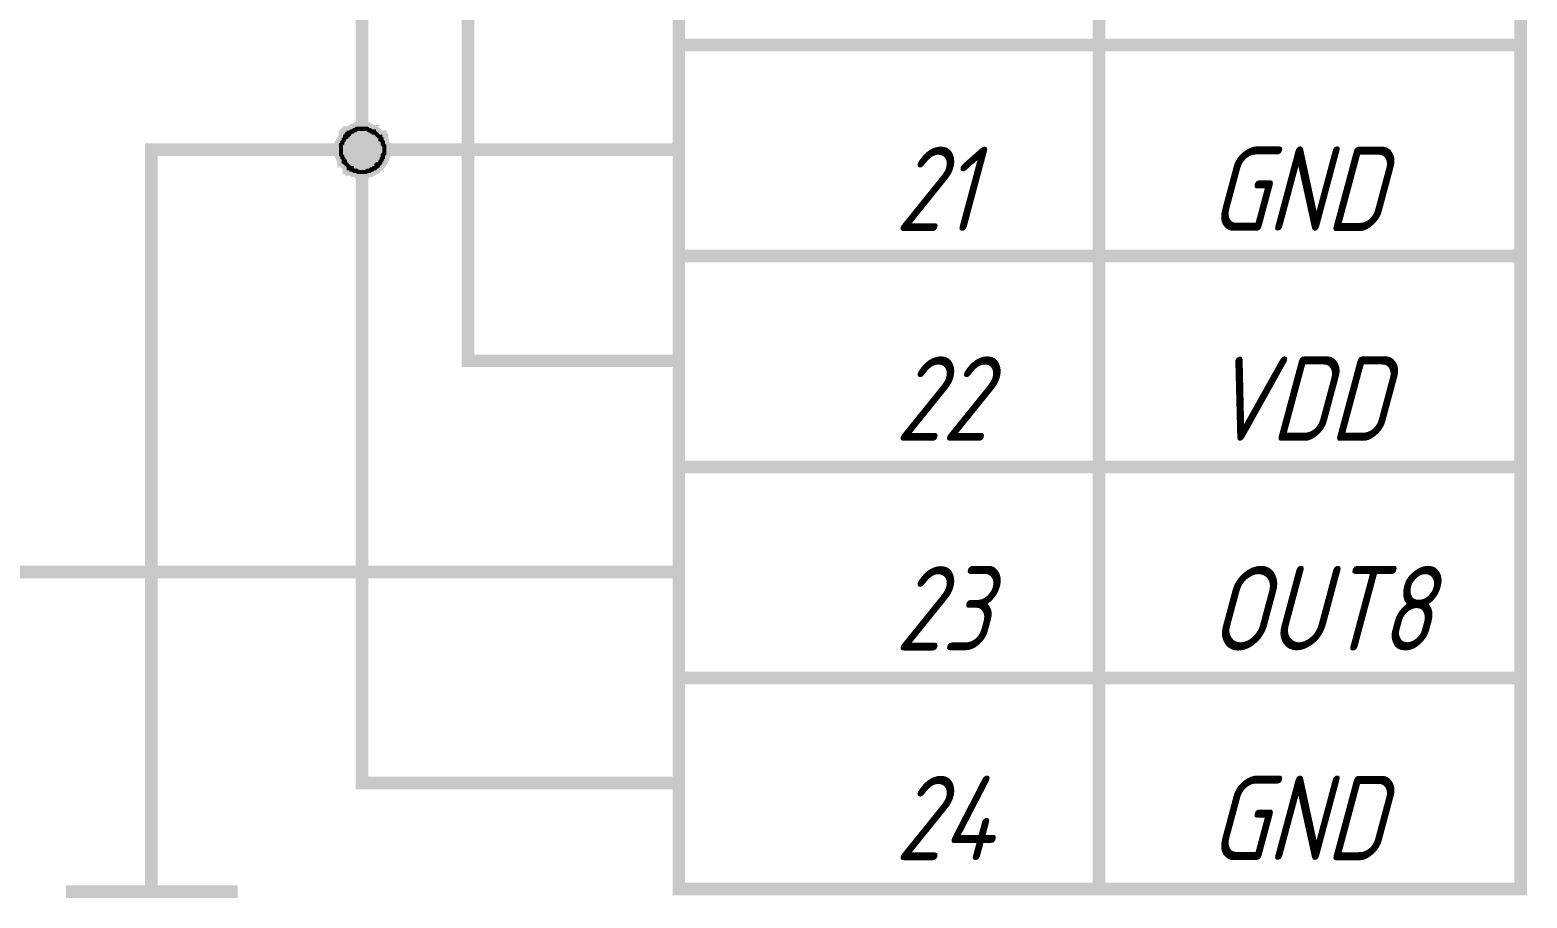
# Paper-space layout 'Layout1' of a CAD drawing. Extents: x -1 to 840, y -1 to 593.
# Drawn here: x 690.31 to 725.82, y 203.26 to 223.84 of the extents above; entities that cross this region are included whole.
import ezdxf

# ---------------------------------------------------------------- set-up
doc = ezdxf.new("R2010")
doc.units = 0
doc.header["$MEASUREMENT"] = 0
doc.layers.add('Sheet', color=255, linetype='CONTINUOUS')
doc.styles.add('GOST type A0', font='', dxfattribs={"oblique": 15, "height": 3.5})
doc.styles.get('GOST type A0').set_extended_font_data('GOST type A')

psp = doc.layouts.get("Layout1")

# ---------------------------------------------------------------- linework, layer by layer
at = {"layer": 'Sheet', "color": 7, "const_width": 0.3}
psp.add_lwpolyline([(705.698, 328.489), (725.667, 328.489), (725.667, 203.476), (705.698, 203.476), (705.698, 328.489)], close=True, dxfattribs=at)
at = {"layer": 'Sheet', "color": 7}
for points, const_width in [([(715.667, 328.489), (715.667, 203.476)], 0.3), ([(658.213, 250.977), (688.182, 250.977), (688.182, 210.994), (703.183, 210.994)], 0.3), ([(703.183, 236.003), (698.183, 236.003), (698.183, 220.998)], 0.3), ([(703.183, 215.996), (700.698, 215.996), (700.698, 231.001)], 0.3), ([(705.698, 223.483), (725.667, 223.483)], 0.3), ([(697.686, 220.998), (697.686, 221.029), (697.686, 221.06), (697.686, 221.06), (697.686, 221.091), (697.686, 221.122), (697.717, 221.153), (697.717, 221.184), (697.717, 221.184), (697.748, 221.215), (697.748, 221.246), (697.748, 221.246), (697.779, 221.277), (697.779, 221.308), (697.81, 221.308), (697.81, 221.34), (697.841, 221.34), (697.841, 221.371), (697.872, 221.371), (697.872, 221.402), (697.903, 221.402), (697.934, 221.433), (697.934, 221.433), (697.965, 221.433), (697.996, 221.464), (697.996, 221.464), (698.027, 221.464), (698.058, 221.495), (698.089, 221.495), (698.12, 221.495), (698.12, 221.495), (698.151, 221.495), (698.183, 221.495)], 0.3), ([(697.686, 220.998), (697.686, 221.029), (697.686, 221.06), (697.686, 221.06), (697.686, 221.091), (697.686, 221.122), (697.717, 221.153), (697.717, 221.184), (697.717, 221.184), (697.748, 221.215), (697.748, 221.246), (697.748, 221.246), (697.779, 221.277), (697.779, 221.308), (697.81, 221.308), (697.81, 221.34), (697.841, 221.34), (697.841, 221.371), (697.872, 221.371), (697.872, 221.402), (697.903, 221.402), (697.934, 221.433), (697.934, 221.433), (697.965, 221.433), (697.996, 221.464), (697.996, 221.464), (698.027, 221.464), (698.058, 221.495), (698.089, 221.495), (698.12, 221.495), (698.12, 221.495), (698.151, 221.495), (698.183, 221.495)], 0.3), ([(697.686, 220.998), (697.686, 221.029), (697.686, 221.06), (697.686, 221.06), (697.686, 221.091), (697.686, 221.122), (697.717, 221.153), (697.717, 221.184), (697.717, 221.184), (697.748, 221.215), (697.748, 221.246), (697.748, 221.246), (697.779, 221.277), (697.779, 221.308), (697.81, 221.308), (697.81, 221.34), (697.841, 221.34), (697.841, 221.371), (697.872, 221.371), (697.872, 221.402), (697.903, 221.402), (697.934, 221.433), (697.934, 221.433), (697.965, 221.433), (697.996, 221.464), (697.996, 221.464), (698.027, 221.464), (698.058, 221.495), (698.089, 221.495), (698.12, 221.495), (698.12, 221.495), (698.151, 221.495), (698.183, 221.495)], 0.3), ([(697.686, 220.998), (697.686, 221.029), (697.686, 221.06), (697.686, 221.06), (697.686, 221.091), (697.686, 221.122), (697.717, 221.153), (697.717, 221.184), (697.717, 221.184), (697.748, 221.215), (697.748, 221.246), (697.748, 221.246), (697.779, 221.277), (697.779, 221.308), (697.81, 221.308), (697.81, 221.34), (697.841, 221.34), (697.841, 221.371), (697.872, 221.371), (697.872, 221.402), (697.903, 221.402), (697.934, 221.433), (697.934, 221.433), (697.965, 221.433), (697.996, 221.464), (697.996, 221.464), (698.027, 221.464), (698.058, 221.495), (698.089, 221.495), (698.12, 221.495), (698.12, 221.495), (698.151, 221.495), (698.183, 221.495)], 0.3), ([(697.686, 220.998), (697.686, 221.029), (697.686, 221.06), (697.686, 221.06), (697.686, 221.091), (697.686, 221.122), (697.717, 221.153), (697.717, 221.184), (697.717, 221.184), (697.748, 221.215), (697.748, 221.246), (697.748, 221.246), (697.779, 221.277), (697.779, 221.308), (697.81, 221.308), (697.81, 221.34), (697.841, 221.34), (697.841, 221.371), (697.872, 221.371), (697.872, 221.402), (697.903, 221.402), (697.934, 221.433), (697.934, 221.433), (697.965, 221.433), (697.996, 221.464), (697.996, 221.464), (698.027, 221.464), (698.058, 221.495), (698.089, 221.495), (698.12, 221.495), (698.12, 221.495), (698.151, 221.495), (698.183, 221.495)], 0.3), ([(697.686, 220.998), (697.686, 221.029), (697.686, 221.06), (697.686, 221.06), (697.686, 221.091), (697.686, 221.122), (697.717, 221.153), (697.717, 221.184), (697.717, 221.184), (697.748, 221.215), (697.748, 221.246), (697.748, 221.246), (697.779, 221.277), (697.779, 221.308), (697.81, 221.308), (697.81, 221.34), (697.841, 221.34), (697.841, 221.371), (697.872, 221.371), (697.872, 221.402), (697.903, 221.402), (697.934, 221.433), (697.934, 221.433), (697.965, 221.433), (697.996, 221.464), (697.996, 221.464), (698.027, 221.464), (698.058, 221.495), (698.089, 221.495), (698.12, 221.495), (698.12, 221.495), (698.151, 221.495), (698.183, 221.495)], 0.3), ([(698.183, 221.495), (698.183, 221.495)], 0.3), ([(698.183, 221.495), (698.214, 221.495), (698.245, 221.495), (698.245, 221.495), (698.276, 221.495), (698.307, 221.495), (698.338, 221.464), (698.369, 221.464), (698.369, 221.464), (698.4, 221.433), (698.431, 221.433), (698.462, 221.433), (698.462, 221.402), (698.493, 221.402), (698.524, 221.371), (698.524, 221.371), (698.555, 221.34), (698.555, 221.34), (698.586, 221.308), (698.617, 221.308), (698.617, 221.277), (698.617, 221.246), (698.648, 221.246), (698.648, 221.215), (698.679, 221.184), (698.679, 221.184), (698.679, 221.153), (698.679, 221.122), (698.711, 221.091), (698.711, 221.06), (698.711, 221.06), (698.711, 221.029), (698.711, 220.998)], 0.3), ([(698.183, 221.495), (698.183, 221.495)], 0.3), ([(698.183, 221.495), (698.214, 221.495), (698.245, 221.495), (698.245, 221.495), (698.276, 221.495), (698.307, 221.495), (698.338, 221.464), (698.369, 221.464), (698.369, 221.464), (698.4, 221.433), (698.431, 221.433), (698.462, 221.433), (698.462, 221.402), (698.493, 221.402), (698.524, 221.371), (698.524, 221.371), (698.555, 221.34), (698.555, 221.34), (698.586, 221.308), (698.617, 221.308), (698.617, 221.277), (698.617, 221.246), (698.648, 221.246), (698.648, 221.215), (698.679, 221.184), (698.679, 221.184), (698.679, 221.153), (698.679, 221.122), (698.711, 221.091), (698.711, 221.06), (698.711, 221.06), (698.711, 221.029), (698.711, 220.998)], 0.3), ([(698.183, 221.495), (698.183, 221.495)], 0.3), ([(698.183, 221.495), (698.214, 221.495), (698.245, 221.495), (698.245, 221.495), (698.276, 221.495), (698.307, 221.495), (698.338, 221.464), (698.369, 221.464), (698.369, 221.464), (698.4, 221.433), (698.431, 221.433), (698.462, 221.433), (698.462, 221.402), (698.493, 221.402), (698.524, 221.371), (698.524, 221.371), (698.555, 221.34), (698.555, 221.34), (698.586, 221.308), (698.617, 221.308), (698.617, 221.277), (698.617, 221.246), (698.648, 221.246), (698.648, 221.215), (698.679, 221.184), (698.679, 221.184), (698.679, 221.153), (698.679, 221.122), (698.711, 221.091), (698.711, 221.06), (698.711, 221.06), (698.711, 221.029), (698.711, 220.998)], 0.3), ([(698.183, 221.495), (698.183, 221.495)], 0.3), ([(698.183, 221.495), (698.214, 221.495), (698.245, 221.495), (698.245, 221.495), (698.276, 221.495), (698.307, 221.495), (698.338, 221.464), (698.369, 221.464), (698.369, 221.464), (698.4, 221.433), (698.431, 221.433), (698.462, 221.433), (698.462, 221.402), (698.493, 221.402), (698.524, 221.371), (698.524, 221.371), (698.555, 221.34), (698.555, 221.34), (698.586, 221.308), (698.617, 221.308), (698.617, 221.277), (698.617, 221.246), (698.648, 221.246), (698.648, 221.215), (698.679, 221.184), (698.679, 221.184), (698.679, 221.153), (698.679, 221.122), (698.711, 221.091), (698.711, 221.06), (698.711, 221.06), (698.711, 221.029), (698.711, 220.998)], 0.3), ([(698.183, 221.495), (698.183, 221.495)], 0.3), ([(698.183, 221.495), (698.214, 221.495), (698.245, 221.495), (698.245, 221.495), (698.276, 221.495), (698.307, 221.495), (698.338, 221.464), (698.369, 221.464), (698.369, 221.464), (698.4, 221.433), (698.431, 221.433), (698.462, 221.433), (698.462, 221.402), (698.493, 221.402), (698.524, 221.371), (698.524, 221.371), (698.555, 221.34), (698.555, 221.34), (698.586, 221.308), (698.617, 221.308), (698.617, 221.277), (698.617, 221.246), (698.648, 221.246), (698.648, 221.215), (698.679, 221.184), (698.679, 221.184), (698.679, 221.153), (698.679, 221.122), (698.711, 221.091), (698.711, 221.06), (698.711, 221.06), (698.711, 221.029), (698.711, 220.998)], 0.3), ([(698.183, 221.495), (698.183, 221.495)], 0.3), ([(698.183, 221.495), (698.214, 221.495), (698.245, 221.495), (698.245, 221.495), (698.276, 221.495), (698.307, 221.495), (698.338, 221.464), (698.369, 221.464), (698.369, 221.464), (698.4, 221.433), (698.431, 221.433), (698.462, 221.433), (698.462, 221.402), (698.493, 221.402), (698.524, 221.371), (698.524, 221.371), (698.555, 221.34), (698.555, 221.34), (698.586, 221.308), (698.617, 221.308), (698.617, 221.277), (698.617, 221.246), (698.648, 221.246), (698.648, 221.215), (698.679, 221.184), (698.679, 221.184), (698.679, 221.153), (698.679, 221.122), (698.711, 221.091), (698.711, 221.06), (698.711, 221.06), (698.711, 221.029), (698.711, 220.998)], 0.3), ([(697.686, 220.998), (697.686, 221.029), (697.686, 221.06), (697.686, 221.06), (697.686, 221.091), (697.686, 221.122), (697.717, 221.153), (697.717, 221.184), (697.717, 221.184), (697.748, 221.215), (697.748, 221.246), (697.748, 221.246), (697.779, 221.277), (697.779, 221.308), (697.81, 221.308), (697.81, 221.34), (697.841, 221.34), (697.841, 221.371), (697.872, 221.371), (697.872, 221.402), (697.903, 221.402), (697.934, 221.433), (697.934, 221.433), (697.965, 221.433), (697.996, 221.464), (697.996, 221.464), (698.027, 221.464), (698.058, 221.495), (698.089, 221.495), (698.12, 221.495), (698.12, 221.495), (698.151, 221.495), (698.183, 221.495)], 0.0991), ([(697.686, 220.998), (697.686, 221.029), (697.686, 221.06), (697.686, 221.06), (697.686, 221.091), (697.686, 221.122), (697.717, 221.153), (697.717, 221.184), (697.717, 221.184), (697.748, 221.215), (697.748, 221.246), (697.748, 221.246), (697.779, 221.277), (697.779, 221.308), (697.81, 221.308), (697.81, 221.34), (697.841, 221.34), (697.841, 221.371), (697.872, 221.371), (697.872, 221.402), (697.903, 221.402), (697.934, 221.433), (697.934, 221.433), (697.965, 221.433), (697.996, 221.464), (697.996, 221.464), (698.027, 221.464), (698.058, 221.495), (698.089, 221.495), (698.12, 221.495), (698.12, 221.495), (698.151, 221.495), (698.183, 221.495)], 0.0991), ([(697.686, 220.998), (697.686, 221.029), (697.686, 221.06), (697.686, 221.06), (697.686, 221.091), (697.686, 221.122), (697.717, 221.153), (697.717, 221.184), (697.717, 221.184), (697.748, 221.215), (697.748, 221.246), (697.748, 221.246), (697.779, 221.277), (697.779, 221.308), (697.81, 221.308), (697.81, 221.34), (697.841, 221.34), (697.841, 221.371), (697.872, 221.371), (697.872, 221.402), (697.903, 221.402), (697.934, 221.433), (697.934, 221.433), (697.965, 221.433), (697.996, 221.464), (697.996, 221.464), (698.027, 221.464), (698.058, 221.495), (698.089, 221.495), (698.12, 221.495), (698.12, 221.495), (698.151, 221.495), (698.183, 221.495)], 0.0991), ([(697.686, 220.998), (697.686, 221.029), (697.686, 221.06), (697.686, 221.06), (697.686, 221.091), (697.686, 221.122), (697.717, 221.153), (697.717, 221.184), (697.717, 221.184), (697.748, 221.215), (697.748, 221.246), (697.748, 221.246), (697.779, 221.277), (697.779, 221.308), (697.81, 221.308), (697.81, 221.34), (697.841, 221.34), (697.841, 221.371), (697.872, 221.371), (697.872, 221.402), (697.903, 221.402), (697.934, 221.433), (697.934, 221.433), (697.965, 221.433), (697.996, 221.464), (697.996, 221.464), (698.027, 221.464), (698.058, 221.495), (698.089, 221.495), (698.12, 221.495), (698.12, 221.495), (698.151, 221.495), (698.183, 221.495)], 0.0991), ([(697.686, 220.998), (697.686, 221.029), (697.686, 221.06), (697.686, 221.06), (697.686, 221.091), (697.686, 221.122), (697.717, 221.153), (697.717, 221.184), (697.717, 221.184), (697.748, 221.215), (697.748, 221.246), (697.748, 221.246), (697.779, 221.277), (697.779, 221.308), (697.81, 221.308), (697.81, 221.34), (697.841, 221.34), (697.841, 221.371), (697.872, 221.371), (697.872, 221.402), (697.903, 221.402), (697.934, 221.433), (697.934, 221.433), (697.965, 221.433), (697.996, 221.464), (697.996, 221.464), (698.027, 221.464), (698.058, 221.495), (698.089, 221.495), (698.12, 221.495), (698.12, 221.495), (698.151, 221.495), (698.183, 221.495)], 0.0991), ([(697.686, 220.998), (697.686, 221.029), (697.686, 221.06), (697.686, 221.06), (697.686, 221.091), (697.686, 221.122), (697.717, 221.153), (697.717, 221.184), (697.717, 221.184), (697.748, 221.215), (697.748, 221.246), (697.748, 221.246), (697.779, 221.277), (697.779, 221.308), (697.81, 221.308), (697.81, 221.34), (697.841, 221.34), (697.841, 221.371), (697.872, 221.371), (697.872, 221.402), (697.903, 221.402), (697.934, 221.433), (697.934, 221.433), (697.965, 221.433), (697.996, 221.464), (697.996, 221.464), (698.027, 221.464), (698.058, 221.495), (698.089, 221.495), (698.12, 221.495), (698.12, 221.495), (698.151, 221.495), (698.183, 221.495)], 0.0991), ([(698.183, 221.495), (698.183, 221.495)], 0.0991), ([(698.183, 221.495), (698.214, 221.495), (698.245, 221.495), (698.245, 221.495), (698.276, 221.495), (698.307, 221.495), (698.338, 221.464), (698.369, 221.464), (698.369, 221.464), (698.4, 221.433), (698.431, 221.433), (698.462, 221.433), (698.462, 221.402), (698.493, 221.402), (698.524, 221.371), (698.524, 221.371), (698.555, 221.34), (698.555, 221.34), (698.586, 221.308), (698.617, 221.308), (698.617, 221.277), (698.617, 221.246), (698.648, 221.246), (698.648, 221.215), (698.679, 221.184), (698.679, 221.184), (698.679, 221.153), (698.679, 221.122), (698.711, 221.091), (698.711, 221.06), (698.711, 221.06), (698.711, 221.029), (698.711, 220.998)], 0.0991), ([(698.183, 221.495), (698.183, 221.495)], 0.0991), ([(698.183, 221.495), (698.214, 221.495), (698.245, 221.495), (698.245, 221.495), (698.276, 221.495), (698.307, 221.495), (698.338, 221.464), (698.369, 221.464), (698.369, 221.464), (698.4, 221.433), (698.431, 221.433), (698.462, 221.433), (698.462, 221.402), (698.493, 221.402), (698.524, 221.371), (698.524, 221.371), (698.555, 221.34), (698.555, 221.34), (698.586, 221.308), (698.617, 221.308), (698.617, 221.277), (698.617, 221.246), (698.648, 221.246), (698.648, 221.215), (698.679, 221.184), (698.679, 221.184), (698.679, 221.153), (698.679, 221.122), (698.711, 221.091), (698.711, 221.06), (698.711, 221.06), (698.711, 221.029), (698.711, 220.998)], 0.0991), ([(698.183, 221.495), (698.183, 221.495)], 0.0991), ([(698.183, 221.495), (698.214, 221.495), (698.245, 221.495), (698.245, 221.495), (698.276, 221.495), (698.307, 221.495), (698.338, 221.464), (698.369, 221.464), (698.369, 221.464), (698.4, 221.433), (698.431, 221.433), (698.462, 221.433), (698.462, 221.402), (698.493, 221.402), (698.524, 221.371), (698.524, 221.371), (698.555, 221.34), (698.555, 221.34), (698.586, 221.308), (698.617, 221.308), (698.617, 221.277), (698.617, 221.246), (698.648, 221.246), (698.648, 221.215), (698.679, 221.184), (698.679, 221.184), (698.679, 221.153), (698.679, 221.122), (698.711, 221.091), (698.711, 221.06), (698.711, 221.06), (698.711, 221.029), (698.711, 220.998)], 0.0991), ([(698.183, 221.495), (698.183, 221.495)], 0.0991), ([(698.183, 221.495), (698.214, 221.495), (698.245, 221.495), (698.245, 221.495), (698.276, 221.495), (698.307, 221.495), (698.338, 221.464), (698.369, 221.464), (698.369, 221.464), (698.4, 221.433), (698.431, 221.433), (698.462, 221.433), (698.462, 221.402), (698.493, 221.402), (698.524, 221.371), (698.524, 221.371), (698.555, 221.34), (698.555, 221.34), (698.586, 221.308), (698.617, 221.308), (698.617, 221.277), (698.617, 221.246), (698.648, 221.246), (698.648, 221.215), (698.679, 221.184), (698.679, 221.184), (698.679, 221.153), (698.679, 221.122), (698.711, 221.091), (698.711, 221.06), (698.711, 221.06), (698.711, 221.029), (698.711, 220.998)], 0.0991), ([(698.183, 221.495), (698.183, 221.495)], 0.0991), ([(698.183, 221.495), (698.214, 221.495), (698.245, 221.495), (698.245, 221.495), (698.276, 221.495), (698.307, 221.495), (698.338, 221.464), (698.369, 221.464), (698.369, 221.464), (698.4, 221.433), (698.431, 221.433), (698.462, 221.433), (698.462, 221.402), (698.493, 221.402), (698.524, 221.371), (698.524, 221.371), (698.555, 221.34), (698.555, 221.34), (698.586, 221.308), (698.617, 221.308), (698.617, 221.277), (698.617, 221.246), (698.648, 221.246), (698.648, 221.215), (698.679, 221.184), (698.679, 221.184), (698.679, 221.153), (698.679, 221.122), (698.711, 221.091), (698.711, 221.06), (698.711, 221.06), (698.711, 221.029), (698.711, 220.998)], 0.0991), ([(698.183, 221.495), (698.183, 221.495)], 0.0991), ([(698.183, 221.495), (698.214, 221.495), (698.245, 221.495), (698.245, 221.495), (698.276, 221.495), (698.307, 221.495), (698.338, 221.464), (698.369, 221.464), (698.369, 221.464), (698.4, 221.433), (698.431, 221.433), (698.462, 221.433), (698.462, 221.402), (698.493, 221.402), (698.524, 221.371), (698.524, 221.371), (698.555, 221.34), (698.555, 221.34), (698.586, 221.308), (698.617, 221.308), (698.617, 221.277), (698.617, 221.246), (698.648, 221.246), (698.648, 221.215), (698.679, 221.184), (698.679, 221.184), (698.679, 221.153), (698.679, 221.122), (698.711, 221.091), (698.711, 221.06), (698.711, 221.06), (698.711, 221.029), (698.711, 220.998)], 0.0991), ([(698.183, 220.998), (693.183, 220.998), (693.183, 208.478)], 0.3), ([(698.183, 220.47), (698.151, 220.47), (698.12, 220.47), (698.12, 220.47), (698.089, 220.47), (698.058, 220.501), (698.027, 220.501), (697.996, 220.501), (697.996, 220.501), (697.965, 220.532), (697.934, 220.532), (697.934, 220.563), (697.903, 220.563), (697.872, 220.563), (697.872, 220.594), (697.841, 220.625), (697.841, 220.625), (697.81, 220.656), (697.81, 220.656), (697.779, 220.687), (697.779, 220.718), (697.748, 220.718), (697.748, 220.749), (697.748, 220.78), (697.717, 220.811), (697.717, 220.811), (697.717, 220.842), (697.686, 220.874), (697.686, 220.905), (697.686, 220.936), (697.686, 220.936), (697.686, 220.967), (697.686, 220.998)], 0.3), ([(697.686, 220.998), (697.686, 220.998)], 0.3), ([(698.183, 220.47), (698.151, 220.47), (698.12, 220.47), (698.12, 220.47), (698.089, 220.47), (698.058, 220.501), (698.027, 220.501), (697.996, 220.501), (697.996, 220.501), (697.965, 220.532), (697.934, 220.532), (697.934, 220.563), (697.903, 220.563), (697.872, 220.563), (697.872, 220.594), (697.841, 220.625), (697.841, 220.625), (697.81, 220.656), (697.81, 220.656), (697.779, 220.687), (697.779, 220.718), (697.748, 220.718), (697.748, 220.749), (697.748, 220.78), (697.717, 220.811), (697.717, 220.811), (697.717, 220.842), (697.686, 220.874), (697.686, 220.905), (697.686, 220.936), (697.686, 220.936), (697.686, 220.967), (697.686, 220.998)], 0.3), ([(697.686, 220.998), (697.686, 220.998)], 0.3), ([(698.183, 220.47), (698.151, 220.47), (698.12, 220.47), (698.12, 220.47), (698.089, 220.47), (698.058, 220.501), (698.027, 220.501), (697.996, 220.501), (697.996, 220.501), (697.965, 220.532), (697.934, 220.532), (697.934, 220.563), (697.903, 220.563), (697.872, 220.563), (697.872, 220.594), (697.841, 220.625), (697.841, 220.625), (697.81, 220.656), (697.81, 220.656), (697.779, 220.687), (697.779, 220.718), (697.748, 220.718), (697.748, 220.749), (697.748, 220.78), (697.717, 220.811), (697.717, 220.811), (697.717, 220.842), (697.686, 220.874), (697.686, 220.905), (697.686, 220.936), (697.686, 220.936), (697.686, 220.967), (697.686, 220.998)], 0.3), ([(697.686, 220.998), (697.686, 220.998)], 0.3), ([(698.183, 220.47), (698.151, 220.47), (698.12, 220.47), (698.12, 220.47), (698.089, 220.47), (698.058, 220.501), (698.027, 220.501), (697.996, 220.501), (697.996, 220.501), (697.965, 220.532), (697.934, 220.532), (697.934, 220.563), (697.903, 220.563), (697.872, 220.563), (697.872, 220.594), (697.841, 220.625), (697.841, 220.625), (697.81, 220.656), (697.81, 220.656), (697.779, 220.687), (697.779, 220.718), (697.748, 220.718), (697.748, 220.749), (697.748, 220.78), (697.717, 220.811), (697.717, 220.811), (697.717, 220.842), (697.686, 220.874), (697.686, 220.905), (697.686, 220.936), (697.686, 220.936), (697.686, 220.967), (697.686, 220.998)], 0.3), ([(697.686, 220.998), (697.686, 220.998)], 0.3), ([(698.183, 220.47), (698.151, 220.47), (698.12, 220.47), (698.12, 220.47), (698.089, 220.47), (698.058, 220.501), (698.027, 220.501), (697.996, 220.501), (697.996, 220.501), (697.965, 220.532), (697.934, 220.532), (697.934, 220.563), (697.903, 220.563), (697.872, 220.563), (697.872, 220.594), (697.841, 220.625), (697.841, 220.625), (697.81, 220.656), (697.81, 220.656), (697.779, 220.687), (697.779, 220.718), (697.748, 220.718), (697.748, 220.749), (697.748, 220.78), (697.717, 220.811), (697.717, 220.811), (697.717, 220.842), (697.686, 220.874), (697.686, 220.905), (697.686, 220.936), (697.686, 220.936), (697.686, 220.967), (697.686, 220.998)], 0.3), ([(697.686, 220.998), (697.686, 220.998)], 0.3), ([(698.183, 220.47), (698.151, 220.47), (698.12, 220.47), (698.12, 220.47), (698.089, 220.47), (698.058, 220.501), (698.027, 220.501), (697.996, 220.501), (697.996, 220.501), (697.965, 220.532), (697.934, 220.532), (697.934, 220.563), (697.903, 220.563), (697.872, 220.563), (697.872, 220.594), (697.841, 220.625), (697.841, 220.625), (697.81, 220.656), (697.81, 220.656), (697.779, 220.687), (697.779, 220.718), (697.748, 220.718), (697.748, 220.749), (697.748, 220.78), (697.717, 220.811), (697.717, 220.811), (697.717, 220.842), (697.686, 220.874), (697.686, 220.905), (697.686, 220.936), (697.686, 220.936), (697.686, 220.967), (697.686, 220.998)], 0.3), ([(697.686, 220.998), (697.686, 220.998)], 0.3), ([(698.183, 220.47), (698.151, 220.47), (698.12, 220.47), (698.12, 220.47), (698.089, 220.47), (698.058, 220.501), (698.027, 220.501), (697.996, 220.501), (697.996, 220.501), (697.965, 220.532), (697.934, 220.532), (697.934, 220.563), (697.903, 220.563), (697.872, 220.563), (697.872, 220.594), (697.841, 220.625), (697.841, 220.625), (697.81, 220.656), (697.81, 220.656), (697.779, 220.687), (697.779, 220.718), (697.748, 220.718), (697.748, 220.749), (697.748, 220.78), (697.717, 220.811), (697.717, 220.811), (697.717, 220.842), (697.686, 220.874), (697.686, 220.905), (697.686, 220.936), (697.686, 220.936), (697.686, 220.967), (697.686, 220.998)], 0.0991), ([(697.686, 220.998), (697.686, 220.998)], 0.0991), ([(698.183, 220.47), (698.151, 220.47), (698.12, 220.47), (698.12, 220.47), (698.089, 220.47), (698.058, 220.501), (698.027, 220.501), (697.996, 220.501), (697.996, 220.501), (697.965, 220.532), (697.934, 220.532), (697.934, 220.563), (697.903, 220.563), (697.872, 220.563), (697.872, 220.594), (697.841, 220.625), (697.841, 220.625), (697.81, 220.656), (697.81, 220.656), (697.779, 220.687), (697.779, 220.718), (697.748, 220.718), (697.748, 220.749), (697.748, 220.78), (697.717, 220.811), (697.717, 220.811), (697.717, 220.842), (697.686, 220.874), (697.686, 220.905), (697.686, 220.936), (697.686, 220.936), (697.686, 220.967), (697.686, 220.998)], 0.0991), ([(697.686, 220.998), (697.686, 220.998)], 0.0991), ([(698.183, 220.47), (698.151, 220.47), (698.12, 220.47), (698.12, 220.47), (698.089, 220.47), (698.058, 220.501), (698.027, 220.501), (697.996, 220.501), (697.996, 220.501), (697.965, 220.532), (697.934, 220.532), (697.934, 220.563), (697.903, 220.563), (697.872, 220.563), (697.872, 220.594), (697.841, 220.625), (697.841, 220.625), (697.81, 220.656), (697.81, 220.656), (697.779, 220.687), (697.779, 220.718), (697.748, 220.718), (697.748, 220.749), (697.748, 220.78), (697.717, 220.811), (697.717, 220.811), (697.717, 220.842), (697.686, 220.874), (697.686, 220.905), (697.686, 220.936), (697.686, 220.936), (697.686, 220.967), (697.686, 220.998)], 0.0991), ([(697.686, 220.998), (697.686, 220.998)], 0.0991), ([(698.183, 220.47), (698.151, 220.47), (698.12, 220.47), (698.12, 220.47), (698.089, 220.47), (698.058, 220.501), (698.027, 220.501), (697.996, 220.501), (697.996, 220.501), (697.965, 220.532), (697.934, 220.532), (697.934, 220.563), (697.903, 220.563), (697.872, 220.563), (697.872, 220.594), (697.841, 220.625), (697.841, 220.625), (697.81, 220.656), (697.81, 220.656), (697.779, 220.687), (697.779, 220.718), (697.748, 220.718), (697.748, 220.749), (697.748, 220.78), (697.717, 220.811), (697.717, 220.811), (697.717, 220.842), (697.686, 220.874), (697.686, 220.905), (697.686, 220.936), (697.686, 220.936), (697.686, 220.967), (697.686, 220.998)], 0.0991), ([(697.686, 220.998), (697.686, 220.998)], 0.0991), ([(698.183, 220.47), (698.151, 220.47), (698.12, 220.47), (698.12, 220.47), (698.089, 220.47), (698.058, 220.501), (698.027, 220.501), (697.996, 220.501), (697.996, 220.501), (697.965, 220.532), (697.934, 220.532), (697.934, 220.563), (697.903, 220.563), (697.872, 220.563), (697.872, 220.594), (697.841, 220.625), (697.841, 220.625), (697.81, 220.656), (697.81, 220.656), (697.779, 220.687), (697.779, 220.718), (697.748, 220.718), (697.748, 220.749), (697.748, 220.78), (697.717, 220.811), (697.717, 220.811), (697.717, 220.842), (697.686, 220.874), (697.686, 220.905), (697.686, 220.936), (697.686, 220.936), (697.686, 220.967), (697.686, 220.998)], 0.0991), ([(697.686, 220.998), (697.686, 220.998)], 0.0991), ([(698.183, 220.47), (698.151, 220.47), (698.12, 220.47), (698.12, 220.47), (698.089, 220.47), (698.058, 220.501), (698.027, 220.501), (697.996, 220.501), (697.996, 220.501), (697.965, 220.532), (697.934, 220.532), (697.934, 220.563), (697.903, 220.563), (697.872, 220.563), (697.872, 220.594), (697.841, 220.625), (697.841, 220.625), (697.81, 220.656), (697.81, 220.656), (697.779, 220.687), (697.779, 220.718), (697.748, 220.718), (697.748, 220.749), (697.748, 220.78), (697.717, 220.811), (697.717, 220.811), (697.717, 220.842), (697.686, 220.874), (697.686, 220.905), (697.686, 220.936), (697.686, 220.936), (697.686, 220.967), (697.686, 220.998)], 0.0991), ([(697.686, 220.998), (697.686, 220.998)], 0.0991), ([(698.711, 220.998), (698.711, 220.967), (698.711, 220.936), (698.711, 220.936), (698.711, 220.905), (698.679, 220.874), (698.679, 220.842), (698.679, 220.811), (698.679, 220.811), (698.648, 220.78), (698.648, 220.749), (698.617, 220.718), (698.617, 220.718), (698.617, 220.687), (698.586, 220.656), (698.555, 220.656), (698.555, 220.625), (698.524, 220.625), (698.524, 220.594), (698.493, 220.563), (698.462, 220.563), (698.462, 220.563), (698.431, 220.532), (698.4, 220.532), (698.369, 220.501), (698.369, 220.501), (698.338, 220.501), (698.307, 220.501), (698.276, 220.47), (698.245, 220.47), (698.245, 220.47), (698.214, 220.47), (698.183, 220.47)], 0.3), ([(698.711, 220.998), (698.711, 220.967), (698.711, 220.936), (698.711, 220.936), (698.711, 220.905), (698.679, 220.874), (698.679, 220.842), (698.679, 220.811), (698.679, 220.811), (698.648, 220.78), (698.648, 220.749), (698.617, 220.718), (698.617, 220.718), (698.617, 220.687), (698.586, 220.656), (698.555, 220.656), (698.555, 220.625), (698.524, 220.625), (698.524, 220.594), (698.493, 220.563), (698.462, 220.563), (698.462, 220.563), (698.431, 220.532), (698.4, 220.532), (698.369, 220.501), (698.369, 220.501), (698.338, 220.501), (698.307, 220.501), (698.276, 220.47), (698.245, 220.47), (698.245, 220.47), (698.214, 220.47), (698.183, 220.47)], 0.3), ([(703.183, 205.992), (698.183, 205.992), (698.183, 220.998), (703.183, 220.998)], 0.3), ([(698.711, 220.998), (698.711, 220.967), (698.711, 220.936), (698.711, 220.936), (698.711, 220.905), (698.679, 220.874), (698.679, 220.842), (698.679, 220.811), (698.679, 220.811), (698.648, 220.78), (698.648, 220.749), (698.617, 220.718), (698.617, 220.718), (698.617, 220.687), (698.586, 220.656), (698.555, 220.656), (698.555, 220.625), (698.524, 220.625), (698.524, 220.594), (698.493, 220.563), (698.462, 220.563), (698.462, 220.563), (698.431, 220.532), (698.4, 220.532), (698.369, 220.501), (698.369, 220.501), (698.338, 220.501), (698.307, 220.501), (698.276, 220.47), (698.245, 220.47), (698.245, 220.47), (698.214, 220.47), (698.183, 220.47)], 0.3), ([(698.711, 220.998), (698.711, 220.967), (698.711, 220.936), (698.711, 220.936), (698.711, 220.905), (698.679, 220.874), (698.679, 220.842), (698.679, 220.811), (698.679, 220.811), (698.648, 220.78), (698.648, 220.749), (698.617, 220.718), (698.617, 220.718), (698.617, 220.687), (698.586, 220.656), (698.555, 220.656), (698.555, 220.625), (698.524, 220.625), (698.524, 220.594), (698.493, 220.563), (698.462, 220.563), (698.462, 220.563), (698.431, 220.532), (698.4, 220.532), (698.369, 220.501), (698.369, 220.501), (698.338, 220.501), (698.307, 220.501), (698.276, 220.47), (698.245, 220.47), (698.245, 220.47), (698.214, 220.47), (698.183, 220.47)], 0.3), ([(698.711, 220.998), (698.711, 220.967), (698.711, 220.936), (698.711, 220.936), (698.711, 220.905), (698.679, 220.874), (698.679, 220.842), (698.679, 220.811), (698.679, 220.811), (698.648, 220.78), (698.648, 220.749), (698.617, 220.718), (698.617, 220.718), (698.617, 220.687), (698.586, 220.656), (698.555, 220.656), (698.555, 220.625), (698.524, 220.625), (698.524, 220.594), (698.493, 220.563), (698.462, 220.563), (698.462, 220.563), (698.431, 220.532), (698.4, 220.532), (698.369, 220.501), (698.369, 220.501), (698.338, 220.501), (698.307, 220.501), (698.276, 220.47), (698.245, 220.47), (698.245, 220.47), (698.214, 220.47), (698.183, 220.47)], 0.3), ([(698.711, 220.998), (698.711, 220.967), (698.711, 220.936), (698.711, 220.936), (698.711, 220.905), (698.679, 220.874), (698.679, 220.842), (698.679, 220.811), (698.679, 220.811), (698.648, 220.78), (698.648, 220.749), (698.617, 220.718), (698.617, 220.718), (698.617, 220.687), (698.586, 220.656), (698.555, 220.656), (698.555, 220.625), (698.524, 220.625), (698.524, 220.594), (698.493, 220.563), (698.462, 220.563), (698.462, 220.563), (698.431, 220.532), (698.4, 220.532), (698.369, 220.501), (698.369, 220.501), (698.338, 220.501), (698.307, 220.501), (698.276, 220.47), (698.245, 220.47), (698.245, 220.47), (698.214, 220.47), (698.183, 220.47)], 0.3), ([(698.711, 220.998), (698.711, 220.967), (698.711, 220.936), (698.711, 220.936), (698.711, 220.905), (698.679, 220.874), (698.679, 220.842), (698.679, 220.811), (698.679, 220.811), (698.648, 220.78), (698.648, 220.749), (698.617, 220.718), (698.617, 220.718), (698.617, 220.687), (698.586, 220.656), (698.555, 220.656), (698.555, 220.625), (698.524, 220.625), (698.524, 220.594), (698.493, 220.563), (698.462, 220.563), (698.462, 220.563), (698.431, 220.532), (698.4, 220.532), (698.369, 220.501), (698.369, 220.501), (698.338, 220.501), (698.307, 220.501), (698.276, 220.47), (698.245, 220.47), (698.245, 220.47), (698.214, 220.47), (698.183, 220.47)], 0.0991), ([(698.711, 220.998), (698.711, 220.967), (698.711, 220.936), (698.711, 220.936), (698.711, 220.905), (698.679, 220.874), (698.679, 220.842), (698.679, 220.811), (698.679, 220.811), (698.648, 220.78), (698.648, 220.749), (698.617, 220.718), (698.617, 220.718), (698.617, 220.687), (698.586, 220.656), (698.555, 220.656), (698.555, 220.625), (698.524, 220.625), (698.524, 220.594), (698.493, 220.563), (698.462, 220.563), (698.462, 220.563), (698.431, 220.532), (698.4, 220.532), (698.369, 220.501), (698.369, 220.501), (698.338, 220.501), (698.307, 220.501), (698.276, 220.47), (698.245, 220.47), (698.245, 220.47), (698.214, 220.47), (698.183, 220.47)], 0.0991), ([(698.711, 220.998), (698.711, 220.967), (698.711, 220.936), (698.711, 220.936), (698.711, 220.905), (698.679, 220.874), (698.679, 220.842), (698.679, 220.811), (698.679, 220.811), (698.648, 220.78), (698.648, 220.749), (698.617, 220.718), (698.617, 220.718), (698.617, 220.687), (698.586, 220.656), (698.555, 220.656), (698.555, 220.625), (698.524, 220.625), (698.524, 220.594), (698.493, 220.563), (698.462, 220.563), (698.462, 220.563), (698.431, 220.532), (698.4, 220.532), (698.369, 220.501), (698.369, 220.501), (698.338, 220.501), (698.307, 220.501), (698.276, 220.47), (698.245, 220.47), (698.245, 220.47), (698.214, 220.47), (698.183, 220.47)], 0.0991), ([(698.711, 220.998), (698.711, 220.967), (698.711, 220.936), (698.711, 220.936), (698.711, 220.905), (698.679, 220.874), (698.679, 220.842), (698.679, 220.811), (698.679, 220.811), (698.648, 220.78), (698.648, 220.749), (698.617, 220.718), (698.617, 220.718), (698.617, 220.687), (698.586, 220.656), (698.555, 220.656), (698.555, 220.625), (698.524, 220.625), (698.524, 220.594), (698.493, 220.563), (698.462, 220.563), (698.462, 220.563), (698.431, 220.532), (698.4, 220.532), (698.369, 220.501), (698.369, 220.501), (698.338, 220.501), (698.307, 220.501), (698.276, 220.47), (698.245, 220.47), (698.245, 220.47), (698.214, 220.47), (698.183, 220.47)], 0.0991), ([(698.711, 220.998), (698.711, 220.967), (698.711, 220.936), (698.711, 220.936), (698.711, 220.905), (698.679, 220.874), (698.679, 220.842), (698.679, 220.811), (698.679, 220.811), (698.648, 220.78), (698.648, 220.749), (698.617, 220.718), (698.617, 220.718), (698.617, 220.687), (698.586, 220.656), (698.555, 220.656), (698.555, 220.625), (698.524, 220.625), (698.524, 220.594), (698.493, 220.563), (698.462, 220.563), (698.462, 220.563), (698.431, 220.532), (698.4, 220.532), (698.369, 220.501), (698.369, 220.501), (698.338, 220.501), (698.307, 220.501), (698.276, 220.47), (698.245, 220.47), (698.245, 220.47), (698.214, 220.47), (698.183, 220.47)], 0.0991), ([(698.711, 220.998), (698.711, 220.967), (698.711, 220.936), (698.711, 220.936), (698.711, 220.905), (698.679, 220.874), (698.679, 220.842), (698.679, 220.811), (698.679, 220.811), (698.648, 220.78), (698.648, 220.749), (698.617, 220.718), (698.617, 220.718), (698.617, 220.687), (698.586, 220.656), (698.555, 220.656), (698.555, 220.625), (698.524, 220.625), (698.524, 220.594), (698.493, 220.563), (698.462, 220.563), (698.462, 220.563), (698.431, 220.532), (698.4, 220.532), (698.369, 220.501), (698.369, 220.501), (698.338, 220.501), (698.307, 220.501), (698.276, 220.47), (698.245, 220.47), (698.245, 220.47), (698.214, 220.47), (698.183, 220.47)], 0.0991), ([(698.711, 220.998), (698.711, 220.998), (698.711, 220.998), (698.711, 220.998), (698.711, 220.998), (698.711, 220.998), (698.711, 220.998), (698.711, 220.998), (698.711, 220.998), (698.711, 220.998), (698.711, 220.998), (698.711, 220.998), (698.711, 220.998), (698.711, 220.998), (698.711, 220.998), (698.711, 220.998), (698.711, 220.998), (698.711, 220.998), (698.711, 220.998), (698.711, 220.998), (698.711, 220.998), (698.711, 220.998), (698.711, 220.998), (698.711, 220.998), (698.711, 220.998), (698.711, 220.998), (698.711, 220.998), (698.711, 220.998), (698.711, 220.998), (698.711, 220.998), (698.711, 220.998), (698.711, 220.998), (698.711, 220.998)], 0.3), ([(698.711, 220.998), (698.711, 220.998)], 0.3), ([(698.711, 220.998), (698.711, 220.998), (698.711, 220.998), (698.711, 220.998), (698.711, 220.998), (698.711, 220.998), (698.711, 220.998), (698.711, 220.998), (698.711, 220.998), (698.711, 220.998), (698.711, 220.998), (698.711, 220.998), (698.711, 220.998), (698.711, 220.998), (698.711, 220.998), (698.711, 220.998), (698.711, 220.998), (698.711, 220.998), (698.711, 220.998), (698.711, 220.998), (698.711, 220.998), (698.711, 220.998), (698.711, 220.998), (698.711, 220.998), (698.711, 220.998), (698.711, 220.998), (698.711, 220.998), (698.711, 220.998), (698.711, 220.998), (698.711, 220.998), (698.711, 220.998), (698.711, 220.998), (698.711, 220.998)], 0.3), ([(698.711, 220.998), (698.711, 220.998)], 0.3), ([(698.711, 220.998), (698.711, 220.998), (698.711, 220.998), (698.711, 220.998), (698.711, 220.998), (698.711, 220.998), (698.711, 220.998), (698.711, 220.998), (698.711, 220.998), (698.711, 220.998), (698.711, 220.998), (698.711, 220.998), (698.711, 220.998), (698.711, 220.998), (698.711, 220.998), (698.711, 220.998), (698.711, 220.998), (698.711, 220.998), (698.711, 220.998), (698.711, 220.998), (698.711, 220.998), (698.711, 220.998), (698.711, 220.998), (698.711, 220.998), (698.711, 220.998), (698.711, 220.998), (698.711, 220.998), (698.711, 220.998), (698.711, 220.998), (698.711, 220.998), (698.711, 220.998), (698.711, 220.998), (698.711, 220.998)], 0.3), ([(698.711, 220.998), (698.711, 220.998)], 0.3), ([(698.711, 220.998), (698.711, 220.998), (698.711, 220.998), (698.711, 220.998), (698.711, 220.998), (698.711, 220.998), (698.711, 220.998), (698.711, 220.998), (698.711, 220.998), (698.711, 220.998), (698.711, 220.998), (698.711, 220.998), (698.711, 220.998), (698.711, 220.998), (698.711, 220.998), (698.711, 220.998), (698.711, 220.998), (698.711, 220.998), (698.711, 220.998), (698.711, 220.998), (698.711, 220.998), (698.711, 220.998), (698.711, 220.998), (698.711, 220.998), (698.711, 220.998), (698.711, 220.998), (698.711, 220.998), (698.711, 220.998), (698.711, 220.998), (698.711, 220.998), (698.711, 220.998), (698.711, 220.998), (698.711, 220.998)], 0.3), ([(698.711, 220.998), (698.711, 220.998)], 0.3), ([(698.711, 220.998), (698.711, 220.998), (698.711, 220.998), (698.711, 220.998), (698.711, 220.998), (698.711, 220.998), (698.711, 220.998), (698.711, 220.998), (698.711, 220.998), (698.711, 220.998), (698.711, 220.998), (698.711, 220.998), (698.711, 220.998), (698.711, 220.998), (698.711, 220.998), (698.711, 220.998), (698.711, 220.998), (698.711, 220.998), (698.711, 220.998), (698.711, 220.998), (698.711, 220.998), (698.711, 220.998), (698.711, 220.998), (698.711, 220.998), (698.711, 220.998), (698.711, 220.998), (698.711, 220.998), (698.711, 220.998), (698.711, 220.998), (698.711, 220.998), (698.711, 220.998), (698.711, 220.998), (698.711, 220.998)], 0.3), ([(698.711, 220.998), (698.711, 220.998)], 0.3), ([(698.711, 220.998), (698.711, 220.998), (698.711, 220.998), (698.711, 220.998), (698.711, 220.998), (698.711, 220.998), (698.711, 220.998), (698.711, 220.998), (698.711, 220.998), (698.711, 220.998), (698.711, 220.998), (698.711, 220.998), (698.711, 220.998), (698.711, 220.998), (698.711, 220.998), (698.711, 220.998), (698.711, 220.998), (698.711, 220.998), (698.711, 220.998), (698.711, 220.998), (698.711, 220.998), (698.711, 220.998), (698.711, 220.998), (698.711, 220.998), (698.711, 220.998), (698.711, 220.998), (698.711, 220.998), (698.711, 220.998), (698.711, 220.998), (698.711, 220.998), (698.711, 220.998), (698.711, 220.998), (698.711, 220.998)], 0.3), ([(698.711, 220.998), (698.711, 220.998)], 0.3), ([(698.711, 220.998), (698.711, 220.998), (698.711, 220.998), (698.711, 220.998), (698.711, 220.998), (698.711, 220.998), (698.711, 220.998), (698.711, 220.998), (698.711, 220.998), (698.711, 220.998), (698.711, 220.998), (698.711, 220.998), (698.711, 220.998), (698.711, 220.998), (698.711, 220.998), (698.711, 220.998), (698.711, 220.998), (698.711, 220.998), (698.711, 220.998), (698.711, 220.998), (698.711, 220.998), (698.711, 220.998), (698.711, 220.998), (698.711, 220.998), (698.711, 220.998), (698.711, 220.998), (698.711, 220.998), (698.711, 220.998), (698.711, 220.998), (698.711, 220.998), (698.711, 220.998), (698.711, 220.998), (698.711, 220.998)], 0.0991), ([(698.711, 220.998), (698.711, 220.998)], 0.0991), ([(698.711, 220.998), (698.711, 220.998), (698.711, 220.998), (698.711, 220.998), (698.711, 220.998), (698.711, 220.998), (698.711, 220.998), (698.711, 220.998), (698.711, 220.998), (698.711, 220.998), (698.711, 220.998), (698.711, 220.998), (698.711, 220.998), (698.711, 220.998), (698.711, 220.998), (698.711, 220.998), (698.711, 220.998), (698.711, 220.998), (698.711, 220.998), (698.711, 220.998), (698.711, 220.998), (698.711, 220.998), (698.711, 220.998), (698.711, 220.998), (698.711, 220.998), (698.711, 220.998), (698.711, 220.998), (698.711, 220.998), (698.711, 220.998), (698.711, 220.998), (698.711, 220.998), (698.711, 220.998), (698.711, 220.998)], 0.0991), ([(698.711, 220.998), (698.711, 220.998)], 0.0991), ([(698.711, 220.998), (698.711, 220.998), (698.711, 220.998), (698.711, 220.998), (698.711, 220.998), (698.711, 220.998), (698.711, 220.998), (698.711, 220.998), (698.711, 220.998), (698.711, 220.998), (698.711, 220.998), (698.711, 220.998), (698.711, 220.998), (698.711, 220.998), (698.711, 220.998), (698.711, 220.998), (698.711, 220.998), (698.711, 220.998), (698.711, 220.998), (698.711, 220.998), (698.711, 220.998), (698.711, 220.998), (698.711, 220.998), (698.711, 220.998), (698.711, 220.998), (698.711, 220.998), (698.711, 220.998), (698.711, 220.998), (698.711, 220.998), (698.711, 220.998), (698.711, 220.998), (698.711, 220.998), (698.711, 220.998)], 0.0991), ([(698.711, 220.998), (698.711, 220.998)], 0.0991), ([(698.711, 220.998), (698.711, 220.998), (698.711, 220.998), (698.711, 220.998), (698.711, 220.998), (698.711, 220.998), (698.711, 220.998), (698.711, 220.998), (698.711, 220.998), (698.711, 220.998), (698.711, 220.998), (698.711, 220.998), (698.711, 220.998), (698.711, 220.998), (698.711, 220.998), (698.711, 220.998), (698.711, 220.998), (698.711, 220.998), (698.711, 220.998), (698.711, 220.998), (698.711, 220.998), (698.711, 220.998), (698.711, 220.998), (698.711, 220.998), (698.711, 220.998), (698.711, 220.998), (698.711, 220.998), (698.711, 220.998), (698.711, 220.998), (698.711, 220.998), (698.711, 220.998), (698.711, 220.998), (698.711, 220.998)], 0.0991), ([(698.711, 220.998), (698.711, 220.998)], 0.0991), ([(698.711, 220.998), (698.711, 220.998), (698.711, 220.998), (698.711, 220.998), (698.711, 220.998), (698.711, 220.998), (698.711, 220.998), (698.711, 220.998), (698.711, 220.998), (698.711, 220.998), (698.711, 220.998), (698.711, 220.998), (698.711, 220.998), (698.711, 220.998), (698.711, 220.998), (698.711, 220.998), (698.711, 220.998), (698.711, 220.998), (698.711, 220.998), (698.711, 220.998), (698.711, 220.998), (698.711, 220.998), (698.711, 220.998), (698.711, 220.998), (698.711, 220.998), (698.711, 220.998), (698.711, 220.998), (698.711, 220.998), (698.711, 220.998), (698.711, 220.998), (698.711, 220.998), (698.711, 220.998), (698.711, 220.998)], 0.0991), ([(698.711, 220.998), (698.711, 220.998)], 0.0991), ([(698.711, 220.998), (698.711, 220.998), (698.711, 220.998), (698.711, 220.998), (698.711, 220.998), (698.711, 220.998), (698.711, 220.998), (698.711, 220.998), (698.711, 220.998), (698.711, 220.998), (698.711, 220.998), (698.711, 220.998), (698.711, 220.998), (698.711, 220.998), (698.711, 220.998), (698.711, 220.998), (698.711, 220.998), (698.711, 220.998), (698.711, 220.998), (698.711, 220.998), (698.711, 220.998), (698.711, 220.998), (698.711, 220.998), (698.711, 220.998), (698.711, 220.998), (698.711, 220.998), (698.711, 220.998), (698.711, 220.998), (698.711, 220.998), (698.711, 220.998), (698.711, 220.998), (698.711, 220.998), (698.711, 220.998)], 0.0991), ([(698.711, 220.998), (698.711, 220.998)], 0.0991), ([(705.698, 220.998), (703.183, 220.998)], 0.3), ([(705.698, 218.481), (725.667, 218.481)], 0.3), ([(705.698, 215.996), (703.183, 215.996)], 0.3), ([(705.698, 213.48), (725.667, 213.48)], 0.3), ([(705.698, 210.994), (703.183, 210.994)], 0.3), ([(693.183, 208.478), (693.183, 203.414)], 0.3), ([(705.698, 208.478), (725.667, 208.478)], 0.3), ([(705.698, 205.992), (703.183, 205.992)], 0.3), ([(691.164, 203.414), (695.232, 203.414)], 0.3)]:
    psp.add_lwpolyline(points, dxfattribs=dict(at, const_width=const_width))
at = {"layer": 'Sheet', "color": 7, "const_width": 0.508}
psp.add_lwpolyline([(698.017, 221.003, 1), (698.525, 221.003, 1)], format="xyb", close=True, dxfattribs=at)

# ---------------------------------------------------------------- texts
at = {"layer": 'Sheet', "color": 7, "style": 'GOST type A0', "oblique": 15}
for s, p in [('21', (710.822, 219.072)), ('GND', (718.276, 219.072)), ('22', (710.822, 214.101)), ('VDD', (718.276, 214.101)), ('23', (710.822, 209.13)), ('OUT8', (718.276, 209.13)), ('24', (710.822, 204.16)), ('GND', (718.276, 204.16))]:
    psp.add_text(s, height=2, dxfattribs=at).set_placement(p)

doc.saveas('drawing.dxf')
